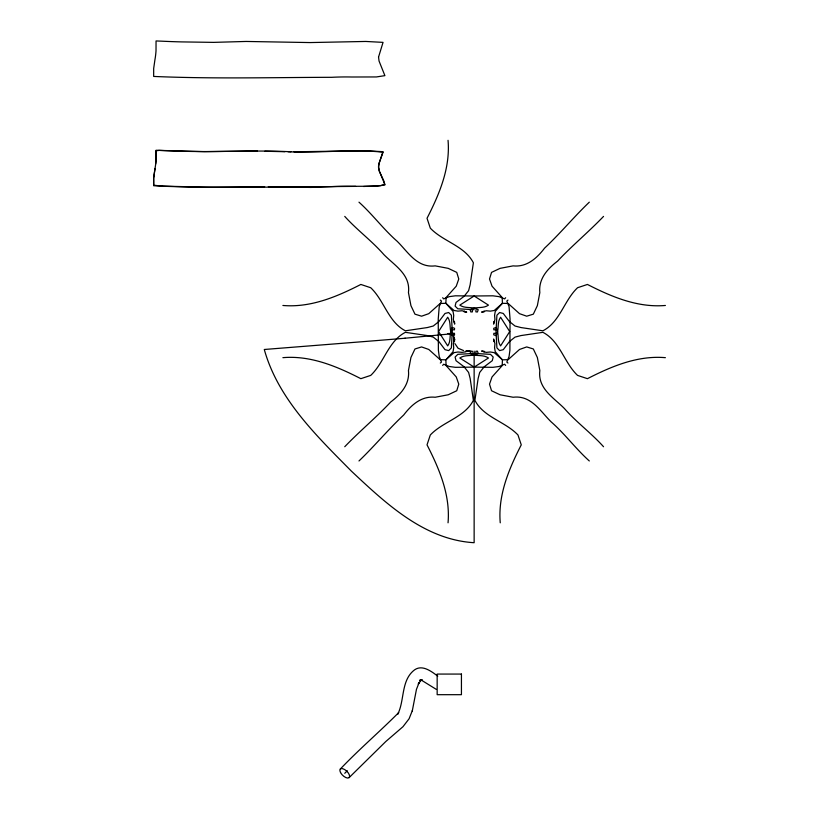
<?xml version="1.0" encoding="UTF-8"?>
<svg xmlns="http://www.w3.org/2000/svg" width="819" height="819" viewBox="0 0 819 819"><rect width="100%" height="100%" fill="white"/><g stroke="black" fill="none" stroke-linecap="round" stroke-linejoin="round"><path stroke-width="1.23" d="M448.044 140.315C450.44 168.069 439.373 194.134 427.027 218.274L430.313 228.153C443.161 241.687 464.527 245.69 473.382 262.786L470.147 284.705L468.591 290.704L464.056 296.355L456.029 302.446L455.098 306.101L457.821 308.794L474.14 309.705M500.245 522.819C497.85 495.065 508.916 468.99 521.263 444.86L517.977 434.981C505.128 421.447 483.763 417.444 474.907 400.348L478.142 378.429L479.699 372.43L484.234 366.769L492.26 360.688L493.192 357.033L490.468 354.34L474.14 353.429L457.821 354.34L455.098 357.033L456.029 360.688L464.056 366.769L468.591 372.43L470.147 378.429L473.382 400.348C464.527 417.444 443.161 421.447 430.313 434.981L427.027 444.86C439.373 468.99 450.44 495.065 448.044 522.819M464.281 311.087L464.209 311.875L466.697 312.111L462.07 310.749L457.944 311.138L454.023 310.473L445.823 303.306L440.131 303.48L428.767 313.677L421.58 316.195L414.967 314.168L410.933 305.651L408.456 292.608C410.677 274.508 394.758 265.653 383.886 254.617C371.877 240.858 356.971 230.006 344.748 216.4M484.009 352.037L484.08 351.259L481.592 351.023L486.22 352.375L490.346 351.996L494.267 352.661L502.467 359.828L508.159 359.654L519.522 349.457L526.709 346.928L533.323 348.966L537.356 357.483L539.834 370.526C537.612 388.626 553.531 397.481 564.404 408.517C576.412 422.276 591.318 433.128 603.542 446.734M155.661 164.066L155.886 161.783A98.904 98.904 0 0 0 156.112 158.599L156.06 150.778L159.203 150.389L204.31 151.648L257.473 150.962M472.307 309.869L472.43 311.865L470.884 311.988L470.075 309.725C475.706 306.132 482.913 309.091 488.462 305.129L474.14 295.997L455.344 295.813L449.211 296.652L443.673 298.894L442.659 297.737M475.982 353.255L475.859 351.269L477.405 351.146L478.214 353.409C472.583 357.002 465.376 354.043 459.828 358.005L474.15 367.127L492.946 367.322L499.078 366.482L504.617 364.24L505.63 365.397M154.852 169.513L153.644 178.378L153.685 185.196L163.247 186.271L196.304 187.275A593.847 593.847 0 0 0 215.458 187.346L264.691 186.671M155.037 168.468L153.675 177.836L153.665 185.749C221.079 188.257 288.544 186.937 355.692 186.374M349.181 777.559L385.81 741.502L402.968 726.709L409.091 718.754L412.366 710.534M412.274 710.974L416.462 689.342L419.144 682.524L418.233 684.08L421.55 679.709L419.901 680.824L422.215 679.76L420.004 680.098M465.919 350.89L466.697 351.023L465.888 351.771L462.07 352.375L457.944 351.996L454.023 352.661L445.823 359.828L440.131 359.654L428.767 349.457L421.58 346.928L414.967 348.966L410.933 357.483L408.456 370.526C409.909 384.265 400.819 394.287 390.735 401.986C376.095 417.608 359.572 431.244 344.748 446.734M472.164 352.252L472.43 351.269L470.884 351.146L470.075 353.409C475.706 357.002 482.913 354.043 488.462 358.005L474.15 367.127L455.344 367.322L449.211 366.482L443.673 364.24L442.659 365.397M505.63 297.737L504.617 298.894L499.078 296.652L492.946 295.813L474.14 295.997L459.828 305.129C465.376 309.091 472.583 306.132 478.214 309.725L477.405 311.988L475.859 311.865L475.982 309.869M589.311 202.17C573.822 216.984 560.186 233.517 544.563 248.157C536.865 258.241 526.842 267.332 513.103 265.878L500.061 268.356L491.543 272.389L489.516 279.003L492.035 286.189L502.231 297.553L502.405 303.245L495.239 311.445L494.574 315.366L494.952 319.492L493.601 324.119L493.837 321.632L494.625 321.703M603.542 216.4C588.728 231.89 572.194 245.526 557.555 261.148C547.471 268.847 538.38 278.869 539.834 292.608L537.356 305.651L533.323 314.168L526.709 316.195L519.522 313.677L508.159 303.48L502.467 303.306L494.267 310.473L490.346 311.138L486.22 310.749L481.592 312.111L484.08 311.875L484.009 311.087M358.978 460.964C374.467 446.15 388.104 429.617 403.726 414.977C411.425 404.893 421.447 395.802 435.186 397.246L448.228 394.778L456.746 390.745L458.773 384.131L456.255 376.945L446.058 365.581L445.884 359.889L453.05 351.689L453.716 347.768L453.337 343.642L454.688 339.015L454.453 341.503L453.665 341.431M344.748 773.3L347.287 770.761M340.315 769.031C358.978 749.416 379.719 731.684 398.689 712.602L397.819 714.096C404.77 700.102 400.849 680.179 414.578 669.85C422.45 664.311 431.521 671.508 437.766 676.136M507.975 300.082L506.818 301.095L509.06 306.634L510.053 319.021L509.899 350.368L509.06 356.5L506.818 362.039L507.975 363.052M440.315 363.052L441.472 362.039L439.23 356.5L438.39 350.368L438.237 319.021L439.23 306.634L441.472 301.095L440.315 300.082M452.518 329.719L454.443 329.852L454.565 328.306L452.303 327.498C448.71 333.118 451.668 340.335 447.706 345.884L438.574 331.562L447.706 317.24C451.668 322.788 448.71 330.006 452.303 335.636L454.565 334.828L454.443 333.282L452.518 333.405M495.833 333.405L493.847 333.282L493.724 334.828L495.986 335.636C499.58 330.006 496.621 322.788 500.583 317.24L509.715 331.562L500.583 345.884C496.621 340.335 499.58 333.118 495.986 327.498L493.724 328.306L493.847 329.852L495.833 329.729M453.665 321.703L454.453 321.632L454.688 324.119L453.337 319.492L453.716 315.366L453.05 311.445L445.884 303.245L446.058 297.553L456.255 286.189L458.773 279.003L456.746 272.389L448.228 268.356L435.186 265.878C417.086 268.1 408.231 252.18 397.195 241.308C383.435 229.3 372.584 214.383 358.978 202.17M494.625 341.431L493.837 341.503L493.601 339.015L494.952 343.642L494.574 347.768L495.239 351.689L502.405 359.889L502.231 365.581L492.035 376.945L489.516 384.131L491.543 390.745L500.061 394.778L513.103 397.246C531.203 395.034 540.059 410.943 551.095 421.826C564.854 433.824 575.706 448.74 589.311 460.964M404.873 338.247L453.685 333.579L447.921 333.568M378.009 340.469L264.281 349.488C278.081 398.863 316.339 435.616 351.279 471.027C385.81 503.398 424.293 539.782 474.14 542.71L474.14 351.146M363.605 186.486L380.64 185.606L384.817 184.408L379.248 170.915L378.532 166.912A12.336 12.336 0 0 1 378.962 163.718L382.985 152.191C351.515 148.771 319.645 153.348 287.991 151.73M282.893 305.467C310.647 307.862 336.722 296.785 360.851 284.449L370.731 287.735C384.265 300.583 388.267 321.949 405.364 330.804L427.283 327.569L433.282 326.013L438.943 321.478L445.024 313.452L448.679 312.52L451.371 315.233L452.283 331.562L451.371 347.891L448.679 350.614L445.024 349.682L438.943 341.656L433.282 337.121L427.283 335.565L405.364 332.33C388.267 341.185 384.265 362.551 370.731 375.399L360.851 378.675C336.722 366.339 310.647 355.272 282.893 357.668M665.397 357.668C637.643 355.272 611.568 366.339 587.438 378.675L577.559 375.399C564.025 362.551 560.022 341.185 542.925 332.33L521.007 335.565L515.008 337.121L509.346 341.656L503.265 349.682L499.61 350.614L496.918 347.891L496.007 331.562L496.918 315.233L499.61 312.52L503.265 313.452L509.346 321.478L515.008 326.013L521.007 327.569L542.925 330.804C560.022 321.949 564.025 300.583 577.559 287.735L587.438 284.449C611.568 296.785 637.643 307.862 665.397 305.467M268.315 186.671L310.872 187.438L331.675 186.63A272.328 272.328 0 0 1 351.842 186.312L376.382 186.251L384.899 184.951L383.691 180.589L379.432 171.427L378.532 167.424L379.105 163.176L383.046 151.679L365.745 150.757L293.939 151.791M290.96 151.761C254.514 149.928 218.089 152.416 181.634 151.208A824.16 824.16 0 0 1 162.357 150.512L156.05 150.256L156.019 160.155A111.753 111.753 0 0 1 155.723 163.493A74.181 74.181 0 0 1 154.945 168.97M284.869 151.71L264.844 151.249M466.595 351.023L470.301 351.146L466.84 351.023M420.188 679.903L421.294 680.118M463.503 350.532L458.056 348.229L454.924 343.601M421.58 680.261L436.302 689.383M454.146 340.53L453.726 337.111L454.054 340.847M453.562 333.476L453.757 337.336M405.231 338.216A234.858 1.351 -4.3 0 1 378.388 340.438M378.542 57.084L379.064 61.087L384.899 75.645L376.382 76.945L351.842 77.006A272.328 272.328 0 0 0 331.675 77.314C272.369 77.436 212.96 79.003 153.665 76.433L153.675 68.52L154.945 59.664A74.181 74.181 0 0 0 155.723 54.177A111.753 111.753 0 0 0 156.019 50.839L156.05 40.95L162.357 41.206A824.16 824.16 0 0 0 181.634 41.902L213.605 42.373L246.109 41.452L310.073 42.568L365.745 41.452L383.046 42.373L378.542 57.084M461.435 674.068L437.162 674.068L437.162 694.686L461.435 694.686L461.435 674.068M340.54 772.563A6.153 2.918 43.9 0 0 348.986 777.733A6.153 2.918 43.9 0 0 344.727 769.594A6.153 2.918 43.9 0 0 340.54 772.563"/></g></svg>
